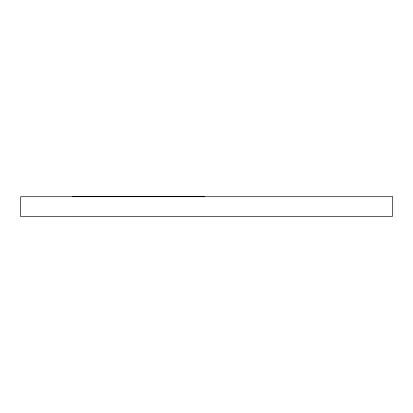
<?xml version="1.0" encoding="UTF-8"?>
<svg xmlns="http://www.w3.org/2000/svg" width="413" height="413" viewBox="0 0 413 413"><rect width="100%" height="100%" fill="white"/><g stroke="black" fill="none" stroke-linecap="round" stroke-linejoin="round"><path stroke-width="0.62" d="M204.59 196.712L72.265 196.712M392.35 196.712L20.65 196.712L20.65 216.536L392.35 216.536L392.35 196.712"/></g></svg>
